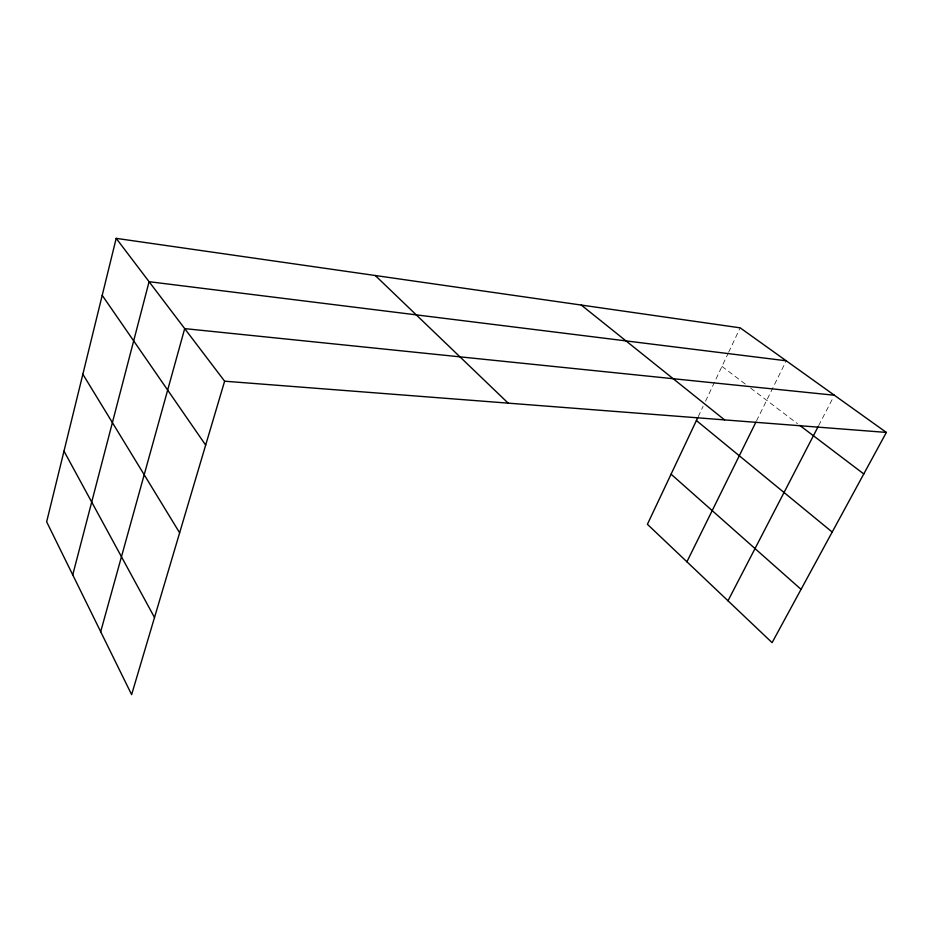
<?xml version="1.0" encoding="UTF-8"?>
<svg xmlns="http://www.w3.org/2000/svg" width="933" height="933" viewBox="0 0 933 933"><rect width="100%" height="100%" fill="white"/><g stroke="black" fill="none" stroke-linecap="round" stroke-linejoin="round"><path stroke-width="0.7" stroke-dasharray="4.67 3.5" d="M698.234 416.666L703.097 406.356M705.535 401.202L728.043 353.537M728.65 352.254L740.172 327.845M756.5 420.946L786.227 360.791M818.649 425.623L833.064 397.773M721.967 366.389L746.05 384.653M750.645 388.14L797.458 423.652"/><path stroke-width="1.4" d="M116.193 238.358L46.65 521.815L131.623 694.642L224.62 381.2L116.193 238.358L740.172 327.845L886.35 432.422L772.092 642.65L647.409 524.288L697.616 417.961M72.739 574.891L149.082 281.696L786.227 360.791M100.682 631.723L184.699 328.614L834.382 395.242M686.91 561.794L755.858 422.229M727.997 600.794L817.996 426.882M224.62 381.2L886.35 432.422M799.744 425.378L863.783 473.952M581.271 305.056L724.579 419.897M696.403 420.538L832.201 532.055M671.072 474.186L801.05 589.353M375.276 275.515L508.17 403.149M102.21 295.329L205.657 445.088M82.862 374.226L179.637 532.813M63.992 451.117L154.505 617.494"/></g></svg>
